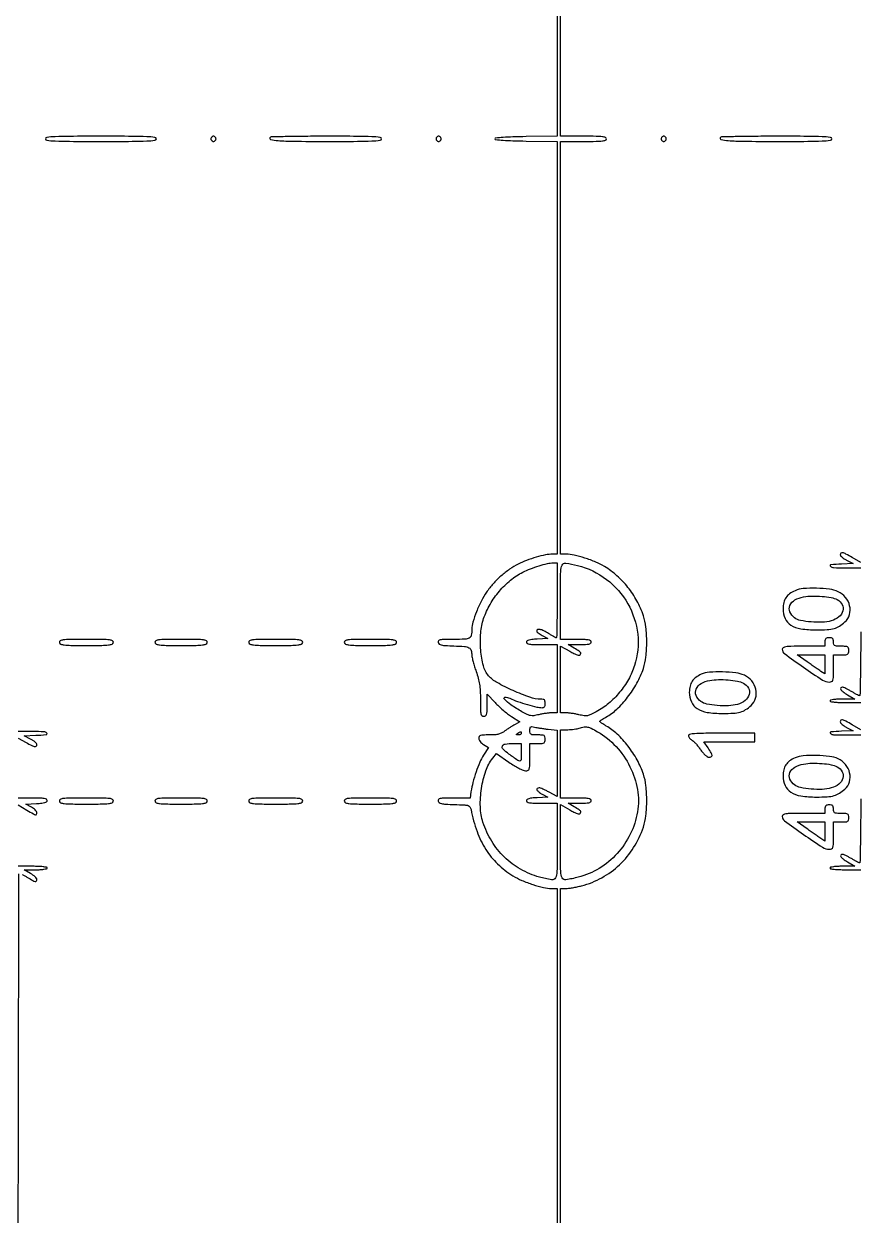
# Model space of a CAD drawing. Extents: x 0 to 836, y 5 to 589.
# Drawn here: x 651.6 to 693.1, y 137.6 to 196.7 of the extents above; entities that cross this region are included whole.
import ezdxf

# ---------------------------------------------------------------- set-up
doc = ezdxf.new("R2010")
doc.units = 0
doc.header["$MEASUREMENT"] = 0

msp = doc.modelspace()

# ---------------------------------------------------------------- linework, layer by layer
for points in [[(201.712326, 537.783562, -0.000001), (217.055896, 537.76491, -0.426088)], [(546.957638, 269.095817, -0.000001), (546.976289, 285.583213, -0.415883)], [(420.497259, 588.710259, 0.000013), (261.145696, 588.714318, 0.000021), (126.989856, 588.708632)], [(718.0002, 320.588723, -0.000011), (717.997333, 194.273324, -0.000202)], [(604.852986, 529.408162, -0.000002), (620.423836, 529.389509, -0.550615)], [(238.738155, 529.614638, -0.000002), (224.300981, 529.63329, -0.415836)], [(308.18842, 529.408162, -0.000002), (322.638019, 529.38951, -0.415836)], [(531.796111, 538.074638, -0.000002), (517.6951, 538.093291, -0.426056)], [(413.368417, 538.074638, -0.000002), (399.676779, 538.093291, -0.415815)], [(693.315638, 481.579418, -0.000002), (693.334294, 494.031443, -0.550517)], [(693.109162, 421.684687, -0.000002), (693.090507, 409.236574, -0.415775)], [(420.462, 4.7376), (836.1018, 4.7376), (836.1018, 4.9491, 0.047675), (836.091092, 5.061147, 0.173074), (836.05527, 5.121825, 0.144586), (835.98451, 5.152374, 0.030103), (835.848, 5.1606), (835.5942, 5.1606), (835.5942, 29.943407, 0.000223), (835.589332, 40.867792, 0.000628), (835.572933, 48.504221, 0.000026), (835.551504, 54.703733, 0.258997), (835.509671, 54.778456, -0.259848), (835.46748, 54.854103), (835.446278, 121.592707, -0.000059), (835.429914, 203.53197, -0.00002), (835.42504, 321.569549)], [(604.231838, 387.151416, -0.000003), (604.250494, 398.693431, -0.41574)], [(718.148241, 147.565102, 0.000075), (718.164575, 211.571705, 0.000026), (718.1694, 303.889409)], [(598.142374, 133.226362, -0.000004), (607.061927, 133.207701, -0.425827)], [(717.979042, 153.570589, -0.000014), (717.95733, 128.915092, -0.566366)], [(651.3354, 125.2503, -0.000203), (651.339959, 136.490561, -0.000338), (651.354038, 145.952466, -0.000005), (651.3727, 154.53653, -0.425803)], [(678.069, 238.827708), (678.069, 191.115217), (676.52505, 191.092158, 0.00413), (675.878941, 191.07717, 0.009541), (675.394002, 191.052642, 0.004421), (675.016331, 191.022949, 0.388869), (674.9811, 190.9845, 0.388869), (675.016331, 190.946051, 0.004421), (675.394002, 190.916358, 0.009541), (675.878941, 190.89183, 0.00413), (676.52505, 190.876842), (678.069, 190.853783), (678.069, 180.619092), (678.069, 170.3844), (677.832974, 170.3844, 0.051973), (677.499792, 170.349673, 0.018353), (677.033432, 170.233367, 0.018564), (676.548848, 170.073731, 0.028309), (676.143147, 169.896454, 0.03547), (675.709108, 169.636589, 0.028775), (675.2831, 169.300522, 0.028439), (674.892937, 168.912757, 0.032136), (674.566119, 168.498002, 0.034512), (674.310358, 168.065587, 0.021871), (674.070752, 167.531041, 0.021113), (673.89054, 167.014098, 0.073436), (673.839, 166.665071, -0.045836), (673.811185, 166.362289, -0.221824), (673.713465, 166.22535, -0.119207), (673.50384, 166.165722, -0.009959), (672.935446, 166.1544, 0.004319), (672.466149, 166.150346, 0.043043), (672.270756, 166.130088, 0.155068), (672.185981, 166.084102, 0.243389), (672.162899, 166.00635, 0.197206), (672.213648, 165.928606, 0.096975), (672.323875, 165.880736, 0.039918), (672.53094, 165.852279, 0.006044), (672.94886, 165.833589, -0.011528), (673.470872, 165.804504, -0.099304), (673.694289, 165.741063, -0.201557), (673.80114, 165.613787, -0.073859), (673.837705, 165.376892, 0.051243), (673.851183, 165.252675, 0.011309), (673.900748, 165.04391, 0.011646), (673.969441, 164.804125, 0.010974), (674.0505, 164.562957, -0.019178), (674.157094, 164.227704, -0.029922), (674.220136, 163.931442, -0.026293), (674.252133, 163.603509, -0.011173), (674.262, 163.162015, 0.004067), (674.266051, 162.664031, 0.047166), (674.287543, 162.470377, 0.163202), (674.339129, 162.381998, 0.181685), (674.4312, 162.3474, 0.133798), (674.521351, 162.371964, 0.186727), (674.572699, 162.436834, 0.0677), (674.595613, 162.574303, 0.007494), (674.6004, 162.893676), (674.6004, 163.439951), (674.989424, 163.024054, 0.017632), (675.169146, 162.845008, 0.011465), (675.388494, 162.650548, 0.011532), (675.611573, 162.470399, 0.021441), (675.801674, 162.336572), (676.224901, 162.064988), (675.9837, 161.939484, 0.015367), (675.872588, 161.877257, 0.007786), (675.736453, 161.792511, 0.007726), (675.59852, 161.700588, 0.011423), (675.480715, 161.61539, -0.042759), (675.323912, 161.516313, -0.057444), (675.166964, 161.456647, -0.045488), (674.974181, 161.426008, -0.016676), (674.698165, 161.4168, 0.008276), (674.399259, 161.411852, 0.068284), (674.265539, 161.388972, 0.181528), (674.20165, 161.338877, 0.137529), (674.1774, 161.252383, 0.11592), (674.194747, 161.178566, 0.051925), (674.248484, 161.093869, 0.047156), (674.327327, 161.011475, 0.044934), (674.421429, 160.943814), (674.665459, 160.799663), (674.420503, 160.413408, 0.039592), (674.234556, 160.061438, 0.018524), (674.048121, 159.580548, 0.018373), (673.891202, 159.066102, 0.027083), (673.79501, 158.60385), (673.746733, 158.2866), (672.940663, 158.2866, 0.004282), (672.46808, 158.282552, 0.04277), (672.271497, 158.262308, 0.15429), (672.186183, 158.216333, 0.244548), (672.162914, 158.13855, 0.200253), (672.214482, 158.06057, 0.095625), (672.327165, 158.012853, 0.038946), (672.539534, 157.984647, 0.005765), (672.971999, 157.966186, -0.004109), (673.484183, 157.946021, -0.062782), (673.658413, 157.915581, -0.184945), (673.745435, 157.847465, -0.087604), (673.79723, 157.712386, 0.038014), (674.094165, 156.628448, 0.055446), (674.52824, 155.739286, 0.059859), (675.117247, 155.017588, 0.055262), (675.87542, 154.433643, 0.03448), (676.322614, 154.202554, 0.022585), (676.86519, 153.996549, 0.022583), (677.395783, 153.848246, 0.056909), (677.793781, 153.8028), (678.069, 153.8028), (678.069, 124.873021)], [(678.2382, 124.8696), (678.2382, 153.8028), (678.500938, 153.8028, 0.032438), (678.636484, 153.811603, 0.009978), (678.839192, 153.842169, 0.009938), (679.065204, 153.885517, 0.010742), (679.283488, 153.936823, 0.063397), (680.291726, 154.33831, 0.063634), (681.165805, 154.979211, 0.06259), (681.862285, 155.829995, 0.057961), (682.348203, 156.8484, 0.055864), (682.472987, 157.412281, 0.02636), (682.512881, 158.157747, 0.026364), (682.474069, 158.904051, 0.05528), (682.350189, 159.471, 0.045451), (682.036409, 160.180473, 0.037718), (681.581978, 160.87009, 0.038822), (681.04956, 161.4583, 0.061453), (680.50275, 161.861009, -0.011087), (680.380608, 161.933266, -0.016618), (680.277633, 162.002156, -0.011576), (680.197106, 162.062866, -0.229309), (680.184, 162.08994, -0.23089), (680.197018, 162.116627, -0.012813), (680.273606, 162.173355, -0.017657), (680.372155, 162.237441, -0.011818), (680.489042, 162.303999, 0.065386), (681.032559, 162.695796, 0.039767), (681.565113, 163.28359, 0.038222), (682.024115, 163.983823, 0.043635), (682.348203, 164.7162, 0.055809), (682.473426, 165.281771, 0.026565), (682.513177, 166.027187, 0.02656), (682.473717, 166.771708, 0.056497), (682.348616, 167.333963, 0.04219), (682.0238, 168.068928, 0.042507), (681.580909, 168.736982, 0.043063), (681.037638, 169.312634, 0.045905), (680.414615, 169.77313, 0.03718), (679.986625, 169.990771, 0.021261), (679.442521, 170.191605, 0.021003), (678.905541, 170.339686, 0.056831), (678.513419, 170.3844), (678.2382, 170.3844), (678.2382, 180.621), (678.2382, 190.8576), (679.3803, 190.8576, 0.003511), (680.004705, 190.861984, 0.024158), (680.3109, 190.8811, 0.054088), (680.474311, 190.917424, 0.32143), (680.5224, 190.9845, 0.32143), (680.474311, 191.051576, 0.054088), (680.3109, 191.0879, 0.024158), (680.004705, 191.107016, 0.003511), (679.3803, 191.1114), (678.2382, 191.1114), (678.2382, 238.8258)], [(697.717276, 143.123208, 0.00005), (697.733914, 112.583717, 0.000756)], [(693.1278, 169.96579), (692.701077, 170.217395, 0.009298), (692.391357, 170.392334, 0.065443), (692.229943, 170.453988, 0.236264), (692.148816, 170.435005, 0.222811), (692.1126, 170.357769, 0.180386), (692.132486, 170.304443, 0.035725), (692.205792, 170.23112, 0.033672), (692.30838, 170.153653, 0.025766), (692.42985, 170.082819), (692.7471, 169.9191), (692.17605, 169.894085, 0.011581), (691.646386, 169.858577, 0.639683), (691.62083, 169.786908, 0.186785), (691.78051, 169.718297, 0.009128), (692.3664, 169.7076), (693.1278, 169.7076)], [(693.1278, 166.5351, -0.001874), (693.123241, 165.318786, -0.003129), (693.109162, 164.295297, -0.000395), (693.090317, 163.389617, -0.420082), (693.06435, 163.36524, -0.10382), (693.024612, 163.375323, -0.007062), (692.920133, 163.42833, -0.009869), (692.796745, 163.496279, -0.007234), (692.6625, 163.576307, 0.012708), (692.525185, 163.656141, 0.015414), (692.392441, 163.723635, 0.01405), (692.278461, 163.773373, 0.095102), (692.21835, 163.785167, 0.218217), (692.138699, 163.74906, 0.339983), (692.134388, 163.677356, 0.086405), (692.249646, 163.557961, 0.02268), (692.47215, 163.410495), (692.8317, 163.195001), (692.21835, 163.1942, 0.012065), (691.976045, 163.188036, 0.0222), (691.779688, 163.169533, 0.01921), (691.632765, 163.143289, 0.352506), (691.605, 163.1088, 0.365646), (691.635049, 163.073203, 0.014491), (691.8165, 163.0477, 0.018502), (692.058479, 163.029844, 0.009164), (692.3664, 163.0242), (693.1278, 163.0242)], [(693.1278, 161.67499), (692.701077, 161.926595, 0.009298), (692.391357, 162.101534, 0.065443), (692.229943, 162.163188, 0.236264), (692.148816, 162.144205, 0.222811), (692.1126, 162.066969, 0.180386), (692.132486, 162.013643, 0.035725), (692.205792, 161.94032, 0.033672), (692.30838, 161.862853, 0.025766), (692.42985, 161.792019), (692.7471, 161.6283), (692.17605, 161.603285, 0.011581), (691.646386, 161.567777, 0.639683), (691.62083, 161.496108, 0.186785), (691.78051, 161.427497, 0.009128), (692.3664, 161.4168), (693.1278, 161.4168)], [(651.3354, 161.262066), (651.726756, 161.043333, 0.008959), (652.017197, 160.887764, 0.069373), (652.162276, 160.83721, 0.25141), (652.234391, 160.859189, 0.198121), (652.266, 160.935831, 0.180386), (652.246114, 160.989157, 0.035725), (652.172808, 161.06248, 0.033672), (652.07022, 161.139947, 0.025766), (651.94875, 161.210781), (651.6315, 161.3745), (652.20255, 161.399515, 0.010857), (652.72679, 161.433898, 0.597596), (652.757943, 161.506308, 0.219319), (652.620535, 161.575759, 0.009046), (652.0545, 161.586), (651.3354, 161.586)], [(651.3354, 157.94381), (651.762123, 157.692205, 0.003297), (652.092553, 157.500301, 0.068328), (652.198708, 157.457518, 0.358977), (652.247068, 157.48044, 0.11016), (652.266, 157.565327, 0.154657), (652.247577, 157.623465, 0.042934), (652.185233, 157.697544, 0.039003), (652.096286, 157.7736, 0.032366), (651.99105, 157.840277), (651.7161, 157.9905), (652.24485, 158.015687, 0.011248), (652.502137, 158.03375, 0.045136), (652.657094, 158.062396, 0.089857), (652.743462, 158.104356, 0.239244), (652.7736, 158.163737, 0.277003), (652.736962, 158.224795, 0.080338), (652.628662, 158.261836, 0.035677), (652.426911, 158.281651, 0.006644), (652.0545, 158.2866), (651.3354, 158.2866)], [(693.1278, 158.2443, -0.001874), (693.123241, 157.027986, -0.003129), (693.109162, 156.004497, -0.000395), (693.090317, 155.098817, -0.420082), (693.06435, 155.07444, -0.10382), (693.024612, 155.084523, -0.007062), (692.920133, 155.13753, -0.009869), (692.796745, 155.205479, -0.007234), (692.6625, 155.285507, 0.012708), (692.525185, 155.365341, 0.015414), (692.392441, 155.432835, 0.01405), (692.278461, 155.482573, 0.095102), (692.21835, 155.494367, 0.218217), (692.138699, 155.45826, 0.339983), (692.134388, 155.386556, 0.086405), (692.249646, 155.267161, 0.02268), (692.47215, 155.119695), (692.8317, 154.904201), (692.21835, 154.9034, 0.012065), (691.976045, 154.897236, 0.0222), (691.779688, 154.878733, 0.01921), (691.632765, 154.852489, 0.352506), (691.605, 154.818, 0.365646), (691.635049, 154.782403, 0.014491), (691.8165, 154.7569, 0.018502), (692.058479, 154.739044, 0.009164), (692.3664, 154.7334), (693.1278, 154.7334)], [(651.543067, 154.49847, -0.009869), (651.666455, 154.430521, -0.007234), (651.8007, 154.350493, 0.009059), (652.054392, 154.20051, 0.07668), (652.177976, 154.153605, 0.284194), (652.23948, 154.175646, 0.169831), (652.266, 154.251471, 0.174943), (652.24649, 154.305525, 0.032609), (652.172808, 154.383367, 0.031428), (652.070222, 154.467143, 0.024173), (651.94875, 154.545628), (651.6315, 154.729513), (652.20255, 154.731457, 0.013289), (652.425829, 154.738152, 0.023467), (652.609202, 154.757196, 0.020767), (652.746665, 154.783909, 0.347374), (652.7736, 154.818, 0.362465), (652.744126, 154.853316, 0.015687), (652.572675, 154.878962, 0.019442), (652.34374, 154.896908, 0.009838), (652.0545, 154.9026), (651.3354, 154.9026)]]:
    msp.add_lwpolyline(points, format="xyb")
for points in [[(652.689, 190.9845, 0.384667), (652.75599, 190.910309, 0.013951), (653.1684, 190.879726, 0.010273), (653.880104, 190.86152, 0.001258), (655.4385, 190.8576, 0.001258), (656.996896, 190.86152, 0.010273), (657.7086, 190.879726, 0.013951), (658.12101, 190.910309, 0.384667), (658.188, 190.9845, 0.384667), (658.12101, 191.058691, 0.013951), (657.7086, 191.089274, 0.010273), (656.996896, 191.10748, 0.001258), (655.4385, 191.1114, 0.001258), (653.880104, 191.10748, 0.010273), (653.1684, 191.089274, 0.013951), (652.75599, 191.058691, 0.384667)], [(660.8952, 190.9845, 0.099038), (660.904888, 190.93607, 0.097945), (660.932477, 190.894877, 0.097945), (660.97367, 190.867288, 0.099038), (661.0221, 190.8576, 0.099038), (661.07053, 190.867288, 0.097945), (661.111723, 190.894877, 0.097945), (661.139312, 190.93607, 0.099038), (661.149, 190.9845, 0.099038), (661.139312, 191.03293, 0.097945), (661.111723, 191.074123, 0.097945), (661.07053, 191.101712, 0.099038), (661.0221, 191.1114, 0.099038), (660.97367, 191.101712, 0.097945), (660.932477, 191.074123, 0.097945), (660.904888, 191.03293, 0.099038)], [(663.8303, 191.0573, 0.583018), (663.859151, 190.953167, 0.043311), (664.224307, 190.894886, 0.015849), (664.987321, 190.864345, 0.002078), (666.610693, 190.8576, 0.00126), (668.166186, 190.86152, 0.010291), (668.876632, 190.879728, 0.013996), (669.28824, 190.910323, 0.384592), (669.3552, 190.9845, 0.384454), (669.288295, 191.058652, 0.014077), (668.87815, 191.089269, 0.010325), (668.17, 191.107479, 0.001265), (666.6198, 191.1114, 0.001851), (665.56721, 191.107503, 0.002997), (664.672032, 191.095508, 0.000511), (663.882029, 191.079379, 0.193347)], [(672.0624, 190.9845, 0.099038), (672.072088, 190.93607, 0.097945), (672.099677, 190.894877, 0.097945), (672.14087, 190.867288, 0.099038), (672.1893, 190.8576, 0.099038), (672.23773, 190.867288, 0.097945), (672.278923, 190.894877, 0.097945), (672.306512, 190.93607, 0.099038), (672.3162, 190.9845, 0.099038), (672.306512, 191.03293, 0.097945), (672.278923, 191.074123, 0.097945), (672.23773, 191.101712, 0.099038), (672.1893, 191.1114, 0.099038), (672.14087, 191.101712, 0.097945), (672.099677, 191.074123, 0.097945), (672.072088, 191.03293, 0.099038)], [(683.2296, 190.9845, 0.099038), (683.239288, 190.93607, 0.097945), (683.266877, 190.894877, 0.097945), (683.30807, 190.867288, 0.099038), (683.3565, 190.8576, 0.099038), (683.40493, 190.867288, 0.097945), (683.446123, 190.894877, 0.097945), (683.473712, 190.93607, 0.099038), (683.4834, 190.9845, 0.099038), (683.473712, 191.03293, 0.097945), (683.446123, 191.074123, 0.097945), (683.40493, 191.101712, 0.099038), (683.3565, 191.1114, 0.099038), (683.30807, 191.101712, 0.097945), (683.266877, 191.074123, 0.097945), (683.239288, 191.03293, 0.099038)], [(686.1647, 191.0573, 0.583018), (686.193551, 190.953167, 0.043311), (686.558707, 190.894886, 0.015849), (687.321721, 190.864345, 0.002078), (688.945093, 190.8576, 0.00126), (690.500586, 190.86152, 0.010291), (691.211032, 190.879728, 0.013996), (691.62264, 190.910323, 0.384592), (691.6896, 190.9845, 0.384454), (691.622695, 191.058652, 0.014077), (691.21255, 191.089269, 0.010325), (690.5044, 191.107479, 0.001265), (688.9542, 191.1114, 0.001851), (687.90161, 191.107503, 0.002997), (687.006432, 191.095508, 0.000511), (686.216429, 191.079379, 0.193347)], [(678.069, 168.1002, -0.002214), (678.065839, 167.386525, -0.003692), (678.056081, 166.785727, -0.000549), (678.042994, 166.256517, -0.406671), (678.025019, 166.239, -0.123338), (677.995957, 166.24628, -0.004527), (677.89554, 166.301128, -0.008014), (677.777563, 166.369464, -0.005516), (677.646, 166.4505, 0.025038), (677.408098, 166.584521, 0.062172), (677.219896, 166.650837, 0.131175), (677.101965, 166.645378, 0.326866), (677.0538, 166.579573, 0.190299), (677.069936, 166.53871, 0.029092), (677.134567, 166.47723, 0.029066), (677.223455, 166.410475, 0.021498), (677.32875, 166.346923), (677.6037, 166.1967), (677.07495, 166.171513, 0.011248), (676.817663, 166.15345, 0.045136), (676.662706, 166.124804, 0.089857), (676.576338, 166.082844, 0.239244), (676.5462, 166.023463, 0.284034), (676.584182, 165.961996, 0.076103), (676.69842, 165.925163, 0.033861), (676.911131, 165.905476, 0.006149), (677.3076, 165.9006), (678.069, 165.9006), (678.069, 164.2086), (678.069, 162.5166), (677.821654, 162.5166, 0.02621), (677.698385, 162.510134, 0.009655), (677.525509, 162.488564, 0.009539), (677.337273, 162.457701, 0.011316), (677.160838, 162.42116, -0.020642), (676.906007, 162.373318, -0.079983), (676.745797, 162.375774, -0.07195), (676.586027, 162.428473, -0.01473), (676.32326, 162.56921, -0.019865), (675.776276, 162.912828, -0.058494), (675.442035, 163.204493, -0.648568), (675.478658, 163.287779, -0.108974), (675.718421, 163.236348, 0.023273), (676.109862, 163.079156, 0.013277), (676.595544, 162.924237, 0.01187), (677.058276, 162.801894, 0.058752), (677.325374, 162.7704, 0.097013), (677.393083, 162.783662, 0.141584), (677.440507, 162.821091, 0.110427), (677.468082, 162.886057, 0.045389), (677.4768, 162.9819, 0.045766), (677.466881, 163.090041, 0.155481), (677.433877, 163.151706, 0.151283), (677.370634, 163.183877, 0.0426), (677.259066, 163.1934, -0.084369), (676.719838, 163.28504, -0.021115), (675.88736, 163.616482, -0.020931), (675.087052, 164.015969, -0.088033), (674.671197, 164.352564, -0.116315), (674.414421, 164.84202, -0.041235), (674.280419, 165.626739, -0.040902), (674.276212, 166.476202, -0.063726), (674.424366, 167.192036, -0.048296), (674.745055, 167.895209, -0.044455), (675.202402, 168.545066, -0.045229), (675.758045, 169.092875, -0.054774), (676.370599, 169.492856, -0.025263), (676.740146, 169.657226, -0.017533), (677.172215, 169.806637, -0.01737), (677.584733, 169.91776, -0.04983), (677.87865, 169.955832), (678.069, 169.9614)], [(679.078795, 169.822649, -0.10184), (680.51831, 169.131132, -0.10082), (681.573833, 167.925295, -0.102012), (682.065432, 166.415313, -0.106836), (681.907173, 164.86053, -0.049592), (681.606347, 164.174787, -0.044448), (681.16682, 163.534184, -0.044621), (680.623019, 162.983781, -0.050998), (680.012606, 162.565871, -0.014043), (679.737757, 162.426137, -0.068838), (679.571954, 162.373974, -0.077861), (679.407796, 162.372015, -0.020849), (679.150412, 162.420225, 0.011219), (678.972426, 162.457124, 0.009508), (678.78288, 162.48829, 0.009621), (678.609055, 162.510081, 0.026374), (678.485546, 162.5166), (678.2382, 162.5166), (678.2382, 164.172509), (678.2382, 165.828418), (678.696977, 165.565932, 0.013632), (678.902015, 165.455928, 0.036849), (679.054593, 165.392943, 0.055394), (679.161338, 165.370509, 0.285851), (679.213048, 165.396152, 0.078544), (679.242655, 165.466807, 0.25054), (679.230366, 165.514748, 0.068732), (679.166662, 165.567502, 0.002883), (678.915, 165.721322), (678.6189, 165.899968), (679.18995, 165.900284, 0.008923), (679.483315, 165.905682, 0.04577), (679.644622, 165.926397, 0.10575), (679.729884, 165.965491, 0.236826), (679.761, 166.0275, 0.273642), (679.723125, 166.091523, 0.084509), (679.61295, 166.129725, 0.035355), (679.403186, 166.1496, 0.005946), (678.9996, 166.1544), (678.2382, 166.1544), (678.2382, 168.0579, -0.002262), (678.244956, 169.551426, -0.109303), (678.311842, 169.841278, -0.329295), (678.494021, 169.938461, -0.024673)], [(689.8707, 168.573747, 0.053672), (689.598215, 168.416671, 0.089458), (689.415864, 168.225653, 0.090403), (689.312922, 167.984481, 0.055837), (689.2785, 167.6772, 0.10406), (689.379234, 167.198423, 0.148393), (689.660381, 166.870918, 0.105117), (690.159865, 166.68444, 0.03681), (690.9282, 166.627275, 0.014948), (691.467793, 166.643044, 0.05366), (691.807203, 166.700023, 0.072223), (692.071755, 166.817448, 0.044209), (692.343955, 167.024502, 0.140323), (692.566323, 167.38451, 0.124029), (692.578562, 167.826381, 0.116908), (692.377111, 168.24144, 0.115538), (692.010034, 168.524053, 0.076424), (691.584918, 168.643315, 0.024439), (690.928338, 168.690732, 0.024038), (690.274857, 168.674494, 0.085905)], [(691.963324, 168.131087, -0.152341), (692.211814, 167.887315, -0.193791), (692.246703, 167.570797, -0.158165), (692.046344, 167.269461, -0.101891), (691.668676, 167.078946, -0.056119), (691.221066, 167.010381, -0.030501), (690.66412, 167.022136, -0.02923), (690.14302, 167.095853, -0.110494), (689.843963, 167.229069, -0.135251), (689.616103, 167.520996, -0.203488), (689.618525, 167.839452, -0.162529), (689.862882, 168.111768, -0.086537), (690.2937, 168.266385, -0.038102), (690.718301, 168.307171, -0.025119), (691.208837, 168.29214, -0.02485), (691.66487, 168.232265, -0.073437)], [(653.381905, 166.00635, 0.254832), (653.449142, 165.924768, 0.068159), (653.618015, 165.882303, 0.024934), (653.947843, 165.862362, 0.002632), (654.7194, 165.8583, 0.002632), (655.490957, 165.862362, 0.024934), (655.820785, 165.882303, 0.068159), (655.989658, 165.924768, 0.254832), (656.056895, 166.00635, 0.335991), (656.016819, 166.08764, 0.088793), (655.868756, 166.131399, 0.02535), (655.544319, 166.150744, 0.002216), (654.7194, 166.1544, 0.002216), (653.894481, 166.150744, 0.02535), (653.570044, 166.131399, 0.088793), (653.421981, 166.08764, 0.335991)], [(658.119505, 166.00635, 0.251426), (658.185644, 165.925044, 0.070478), (658.349554, 165.882398, 0.025711), (658.669703, 165.862394, 0.002748), (659.4147, 165.8583, 0.002748), (660.159697, 165.862394, 0.025711), (660.479846, 165.882398, 0.070478), (660.643756, 165.925044, 0.251426), (660.709895, 166.00635, 0.330993), (660.670851, 166.087376, 0.092428), (660.527788, 166.13134, 0.026158), (660.213003, 166.150726, 0.002301), (659.4147, 166.1544, 0.002301), (658.616397, 166.150726, 0.026158), (658.301612, 166.13134, 0.092428), (658.158549, 166.087376, 0.330993)], [(662.772505, 166.00635, 0.254832), (662.839742, 165.924768, 0.068159), (663.008615, 165.882303, 0.024934), (663.338443, 165.862362, 0.002632), (664.11, 165.8583, 0.002632), (664.881557, 165.862362, 0.024934), (665.211385, 165.882303, 0.068159), (665.380258, 165.924768, 0.254832), (665.447495, 166.00635, 0.335991), (665.407419, 166.08764, 0.088793), (665.259356, 166.131399, 0.02535), (664.934919, 166.150744, 0.002216), (664.11, 166.1544, 0.002216), (663.285081, 166.150744, 0.02535), (662.960644, 166.131399, 0.088793), (662.812581, 166.08764, 0.335991)], [(667.510105, 166.00635, 0.251426), (667.576244, 165.925044, 0.070478), (667.740154, 165.882398, 0.025711), (668.060303, 165.862394, 0.002748), (668.8053, 165.8583, 0.002748), (669.550297, 165.862394, 0.025711), (669.870446, 165.882398, 0.070478), (670.034356, 165.925044, 0.251426), (670.100495, 166.00635, 0.330993), (670.061451, 166.087376, 0.092428), (669.918388, 166.13134, 0.026158), (669.603603, 166.150726, 0.002301), (668.8053, 166.1544, 0.002301), (668.006997, 166.150726, 0.026158), (667.692212, 166.13134, 0.092428), (667.549149, 166.087376, 0.330993)], [(691.3512, 166.0275), (691.3512, 165.816), (690.2937, 165.816, 0.003205), (689.667106, 165.811984, 0.032111), (689.406121, 165.791843, 0.102973), (689.281588, 165.746887, 0.260443), (689.2362, 165.665661, 0.239123), (689.343413, 165.454299, 0.005433), (690.290529, 164.776612, 0.007285), (691.233225, 164.137703, 0.146296), (691.562007, 164.0394, 0.092874), (691.685101, 164.062463, 0.227966), (691.746419, 164.128009, 0.071609), (691.770258, 164.274939, 0.004467), (691.7742, 164.7162), (691.7742, 165.393), (692.1549, 165.393, 0.012699), (692.381618, 165.398759, 0.114574), (692.47638, 165.4259, 0.210352), (692.521589, 165.485488, 0.058662), (692.5356, 165.6045, 0.058662), (692.521589, 165.723512, 0.210352), (692.47638, 165.7831, 0.114574), (692.381618, 165.810241, 0.012699), (692.1549, 165.816, -0.012699), (691.928182, 165.821759, -0.114574), (691.83342, 165.8489, -0.210352), (691.788211, 165.908488, -0.058662), (691.7742, 166.0275, 0.045527), (691.764408, 166.134816, 0.152009), (691.7319, 166.1967, 0.152009), (691.670016, 166.229208, 0.045527), (691.5627, 166.239, 0.045527), (691.455384, 166.229208, 0.152009), (691.3935, 166.1967, 0.152009), (691.360992, 166.134816, 0.045527)], [(691.3512, 164.91797), (691.3512, 164.44294), (691.154747, 164.571661, -0.00452), (691.047983, 164.643003, -0.001063), (690.870781, 164.764298, -0.001095), (690.667601, 164.904666, -0.001077), (690.463922, 165.046691), (689.96955, 165.393), (690.660375, 165.393), (691.3512, 165.393)], [(685.2177, 164.428347, 0.053672), (684.945215, 164.271271, 0.089458), (684.762864, 164.080253, 0.090403), (684.659922, 163.839081, 0.055837), (684.6255, 163.5318, 0.10406), (684.726234, 163.053023, 0.148393), (685.007381, 162.725518, 0.105117), (685.506865, 162.53904, 0.03681), (686.2752, 162.481875, 0.014948), (686.814793, 162.497644, 0.05366), (687.154203, 162.554623, 0.072223), (687.418755, 162.672048, 0.044209), (687.690955, 162.879102, 0.140323), (687.913323, 163.23911, 0.124029), (687.925562, 163.680981, 0.116908), (687.724111, 164.09604, 0.115538), (687.357034, 164.378653, 0.076424), (686.931918, 164.497915, 0.024439), (686.275338, 164.545332, 0.024038), (685.621857, 164.529094, 0.085905)], [(687.310324, 163.985687, -0.152341), (687.558814, 163.741915, -0.193791), (687.593703, 163.425397, -0.158165), (687.393344, 163.124061, -0.101891), (687.015676, 162.933546, -0.056119), (686.568066, 162.864981, -0.030501), (686.01112, 162.876736, -0.02923), (685.49002, 162.950453, -0.110494), (685.190963, 163.083669, -0.135251), (684.963103, 163.375596, -0.203488), (684.965525, 163.694052, -0.162529), (685.209882, 163.966368, -0.086537), (685.6407, 164.120985, -0.038102), (686.065301, 164.161771, -0.025119), (686.555837, 164.14674, -0.02485), (687.01187, 164.086865, -0.073437)], [(677.62485, 161.70066), (678.069, 161.646928), (678.069, 160.001831), (678.069, 158.356734), (677.677644, 158.575467, 0.011597), (677.519284, 158.659217, 0.014102), (677.367103, 158.729947, 0.012683), (677.236954, 158.782158, 0.089272), (677.170044, 158.7942, 0.171861), (677.080881, 158.76262, 0.352784), (677.066276, 158.694668, 0.117079), (677.153208, 158.591398, 0.034501), (677.32875, 158.479123), (677.6037, 158.3289), (677.07495, 158.303713, 0.011248), (676.817663, 158.28565, 0.045136), (676.662706, 158.257004, 0.089857), (676.576338, 158.215044, 0.239244), (676.5462, 158.155663, 0.284034), (676.584182, 158.094196, 0.076103), (676.69842, 158.057363, 0.033861), (676.911131, 158.037676, 0.006149), (677.3076, 158.0328), (678.069, 158.0328), (678.069, 156.1293, -0.00253), (678.061404, 154.627875, -0.114163), (677.988728, 154.327593, -0.331275), (677.796204, 154.230716, -0.024586), (677.18625, 154.368878, -0.061471), (676.251967, 154.758069, -0.063466), (675.451421, 155.359419, -0.062944), (674.822023, 156.147266, -0.058802), (674.391072, 157.084784, -0.072002), (674.259895, 157.850607, -0.044338), (674.31733, 158.764975, -0.044783), (674.530921, 159.634558, -0.087022), (674.87516, 160.258779), (675.066572, 160.496659), (675.676348, 160.068429, 0.014603), (675.929465, 159.901492, 0.018694), (676.17223, 159.763633, 0.018261), (676.380408, 159.664976, 0.10186), (676.500762, 159.6402, 0.090174), (676.625771, 159.66293, 0.229921), (676.687543, 159.728041, 0.072472), (676.711476, 159.874102, 0.00443), (676.7154, 160.317), (676.7154, 160.9938), (677.0961, 160.9938, 0.012699), (677.322818, 160.999559, 0.114574), (677.41758, 161.0267, 0.210352), (677.462789, 161.086288, 0.058662), (677.4768, 161.2053, 0.058662), (677.462789, 161.324312, 0.210352), (677.41758, 161.3839, 0.114574), (677.322818, 161.411041, 0.012699), (677.0961, 161.4168, -0.012522), (676.866269, 161.422557, -0.119715), (676.772924, 161.450248, -0.212118), (676.728622, 161.511512, -0.052057), (676.7154, 161.638162, -0.030876), (676.723079, 161.762401, -0.207836), (676.753756, 161.814363, -0.189497), (676.814638, 161.830111, -0.025198), (676.94805, 161.806958, 0.012448), (677.067326, 161.783112, 0.00416), (677.242828, 161.754049, 0.004137), (677.437744, 161.725086, 0.004712)], [(676.2924, 161.5014, -0.17131), (676.281043, 161.469225, -0.095191), (676.24891, 161.442032, -0.075283), (676.200985, 161.42387, -0.055234), (676.14435, 161.418095, -0.011938), (676.061534, 161.420798, -0.327416), (676.045661, 161.433881, -0.309569), (676.052947, 161.453733, -0.011213), (676.1232, 161.5014, -0.007234), (676.230035, 161.568271, -0.137048), (676.267672, 161.578784, -0.364836), (676.287159, 161.562382, -0.042895)], [(680.07122, 161.577922, -0.077216), (680.990563, 160.84385, -0.07), (681.68044, 159.842112, -0.071588), (682.055491, 158.711817, -0.08818), (682.057208, 157.602652, -0.070487), (681.697191, 156.498165, -0.070387), (681.044418, 155.536563, -0.071131), (680.157615, 154.801893, -0.07459), (679.114288, 154.359648, -0.023575), (678.505591, 154.233165, -0.326015), (678.316668, 154.329741, -0.114981), (678.245574, 154.62155, -0.002505), (678.2382, 156.093209), (678.2382, 157.960618), (678.696977, 157.698132, 0.013632), (678.902015, 157.588128, 0.036849), (679.054593, 157.525143, 0.055394), (679.161338, 157.502709, 0.285851), (679.213048, 157.528352, 0.078544), (679.242655, 157.599007, 0.25054), (679.230366, 157.646948, 0.068732), (679.166662, 157.699702, 0.002883), (678.915, 157.853522), (678.6189, 158.032168), (679.18995, 158.032484, 0.008923), (679.483315, 158.037882, 0.04577), (679.644622, 158.058597, 0.10575), (679.729884, 158.097691, 0.236826), (679.761, 158.1597, 0.273642), (679.723125, 158.223723, 0.084509), (679.61295, 158.261925, 0.035355), (679.403186, 158.2818, 0.005946), (678.9996, 158.2866), (678.2382, 158.2866), (678.2382, 159.9786), (678.2382, 161.6706), (678.59775, 161.679033, 0.014989), (678.75091, 161.687224, 0.012299), (678.91381, 161.704886, 0.012486), (679.062795, 161.728557, 0.03186), (679.1688, 161.7552, -0.034152), (679.401514, 161.812558, -0.092099), (679.571107, 161.810811, -0.068442), (679.756667, 161.747118, -0.013091)], [(684.5832, 161.377477, 0.110466), (684.595263, 161.323542, 0.05568), (684.631965, 161.263857, 0.051341), (684.685712, 161.20789, 0.052961), (684.749209, 161.164708, -0.067746), (684.830038, 161.106184, -0.017359), (684.943137, 160.990503, -0.017357), (685.064141, 160.848202, -0.016837), (685.176273, 160.696431, 0.023326), (685.294564, 160.540596, 0.036879), (685.411244, 160.420181, 0.043967), (685.517708, 160.34099, 0.138798), (685.602464, 160.317, 0.101146), (685.718399, 160.340695, 0.326928), (685.756212, 160.404407, 0.112736), (685.715982, 160.525464, 0.012718), (685.55865, 160.770494), (685.349699, 161.0784), (686.61615, 161.0784), (687.8826, 161.0784), (687.8826, 161.2899), (687.8826, 161.5014), (686.2329, 161.5014, 0.002317), (685.325688, 161.497197, 0.016429), (684.885904, 161.478661, 0.029197), (684.639361, 161.445587, 0.359108)], [(676.2924, 160.523507, -0.013527), (676.28321, 160.183882, -0.371988), (676.225853, 160.124299, -0.177165), (676.118849, 160.152594, -0.003932), (675.676329, 160.466557, -0.035722), (675.38817, 160.707474, -0.301485), (675.35346, 160.864612, -0.275456), (675.486202, 160.968697, -0.03186), (675.879759, 160.9938), (676.2924, 160.9938)], [(689.8707, 160.282947, 0.053672), (689.598215, 160.125871, 0.089458), (689.415864, 159.934853, 0.090403), (689.312922, 159.693681, 0.055837), (689.2785, 159.3864, 0.10406), (689.379234, 158.907623, 0.148393), (689.660381, 158.580118, 0.105117), (690.159865, 158.39364, 0.03681), (690.9282, 158.336475, 0.014948), (691.467793, 158.352244, 0.05366), (691.807203, 158.409223, 0.072223), (692.071755, 158.526648, 0.044209), (692.343955, 158.733702, 0.140323), (692.566323, 159.09371, 0.124029), (692.578562, 159.535581, 0.116908), (692.377111, 159.95064, 0.115538), (692.010034, 160.233253, 0.076424), (691.584918, 160.352515, 0.024439), (690.928338, 160.399932, 0.024038), (690.274857, 160.383694, 0.085905)], [(691.963324, 159.840287, -0.152341), (692.211814, 159.596515, -0.193791), (692.246703, 159.279997, -0.158165), (692.046344, 158.978661, -0.101891), (691.668676, 158.788146, -0.056119), (691.221066, 158.719581, -0.030501), (690.66412, 158.731336, -0.02923), (690.14302, 158.805053, -0.110494), (689.843963, 158.938269, -0.135251), (689.616103, 159.230196, -0.203488), (689.618525, 159.548652, -0.162529), (689.862882, 159.820968, -0.086537), (690.2937, 159.975585, -0.038102), (690.718301, 160.016371, -0.025119), (691.208837, 160.00134, -0.02485), (691.66487, 159.941465, -0.073437)], [(653.381905, 158.13855, 0.254832), (653.449142, 158.056968, 0.068159), (653.618015, 158.014503, 0.024934), (653.947843, 157.994562, 0.002632), (654.7194, 157.9905, 0.002632), (655.490957, 157.994562, 0.024934), (655.820785, 158.014503, 0.068159), (655.989658, 158.056968, 0.254832), (656.056895, 158.13855, 0.335991), (656.016819, 158.21984, 0.088793), (655.868756, 158.263599, 0.02535), (655.544319, 158.282944, 0.002216), (654.7194, 158.2866, 0.002216), (653.894481, 158.282944, 0.02535), (653.570044, 158.263599, 0.088793), (653.421981, 158.21984, 0.335991)], [(658.119505, 158.13855, 0.251426), (658.185644, 158.057244, 0.070478), (658.349554, 158.014598, 0.025711), (658.669703, 157.994594, 0.002748), (659.4147, 157.9905, 0.002748), (660.159697, 157.994594, 0.025711), (660.479846, 158.014598, 0.070478), (660.643756, 158.057244, 0.251426), (660.709895, 158.13855, 0.330993), (660.670851, 158.219576, 0.092428), (660.527788, 158.26354, 0.026158), (660.213003, 158.282926, 0.002301), (659.4147, 158.2866, 0.002301), (658.616397, 158.282926, 0.026158), (658.301612, 158.26354, 0.092428), (658.158549, 158.219576, 0.330993)], [(662.772505, 158.13855, 0.254832), (662.839742, 158.056968, 0.068159), (663.008615, 158.014503, 0.024934), (663.338443, 157.994562, 0.002632), (664.11, 157.9905, 0.002632), (664.881557, 157.994562, 0.024934), (665.211385, 158.014503, 0.068159), (665.380258, 158.056968, 0.254832), (665.447495, 158.13855, 0.335991), (665.407419, 158.21984, 0.088793), (665.259356, 158.263599, 0.02535), (664.934919, 158.282944, 0.002216), (664.11, 158.2866, 0.002216), (663.285081, 158.282944, 0.02535), (662.960644, 158.263599, 0.088793), (662.812581, 158.21984, 0.335991)], [(667.510105, 158.13855, 0.251426), (667.576244, 158.057244, 0.070478), (667.740154, 158.014598, 0.025711), (668.060303, 157.994594, 0.002748), (668.8053, 157.9905, 0.002748), (669.550297, 157.994594, 0.025711), (669.870446, 158.014598, 0.070478), (670.034356, 158.057244, 0.251426), (670.100495, 158.13855, 0.330993), (670.061451, 158.219576, 0.092428), (669.918388, 158.26354, 0.026158), (669.603603, 158.282926, 0.002301), (668.8053, 158.2866, 0.002301), (668.006997, 158.282926, 0.026158), (667.692212, 158.26354, 0.092428), (667.549149, 158.219576, 0.330993)], [(691.3512, 157.7367), (691.3512, 157.5252), (690.2937, 157.5252, 0.003205), (689.667106, 157.521184, 0.032111), (689.406121, 157.501043, 0.102973), (689.281588, 157.456087, 0.260443), (689.2362, 157.374861, 0.239123), (689.343413, 157.163499, 0.005433), (690.290529, 156.485812, 0.007285), (691.233225, 155.846903, 0.146296), (691.562007, 155.7486, 0.092874), (691.685101, 155.771663, 0.227966), (691.746419, 155.837209, 0.071609), (691.770258, 155.984139, 0.004467), (691.7742, 156.4254), (691.7742, 157.1022), (692.1549, 157.1022, 0.012699), (692.381618, 157.107959, 0.114574), (692.47638, 157.1351, 0.210352), (692.521589, 157.194688, 0.058662), (692.5356, 157.3137, 0.058662), (692.521589, 157.432712, 0.210352), (692.47638, 157.4923, 0.114574), (692.381618, 157.519441, 0.012699), (692.1549, 157.5252, -0.012699), (691.928182, 157.530959, -0.114574), (691.83342, 157.5581, -0.210352), (691.788211, 157.617688, -0.058662), (691.7742, 157.7367, 0.045527), (691.764408, 157.844016, 0.152009), (691.7319, 157.9059, 0.152009), (691.670016, 157.938408, 0.045527), (691.5627, 157.9482, 0.045527), (691.455384, 157.938408, 0.152009), (691.3935, 157.9059, 0.152009), (691.360992, 157.844016, 0.045527)], [(691.3512, 156.62717), (691.3512, 156.15214), (691.154747, 156.280861, -0.00452), (691.047983, 156.352203, -0.001063), (690.870781, 156.473498, -0.001095), (690.667601, 156.613866, -0.001077), (690.463922, 156.755891), (689.96955, 157.1022), (690.660375, 157.1022), (691.3512, 157.1022)]]:
    msp.add_lwpolyline(points, format="xyb", close=True)

doc.saveas('drawing.dxf')
